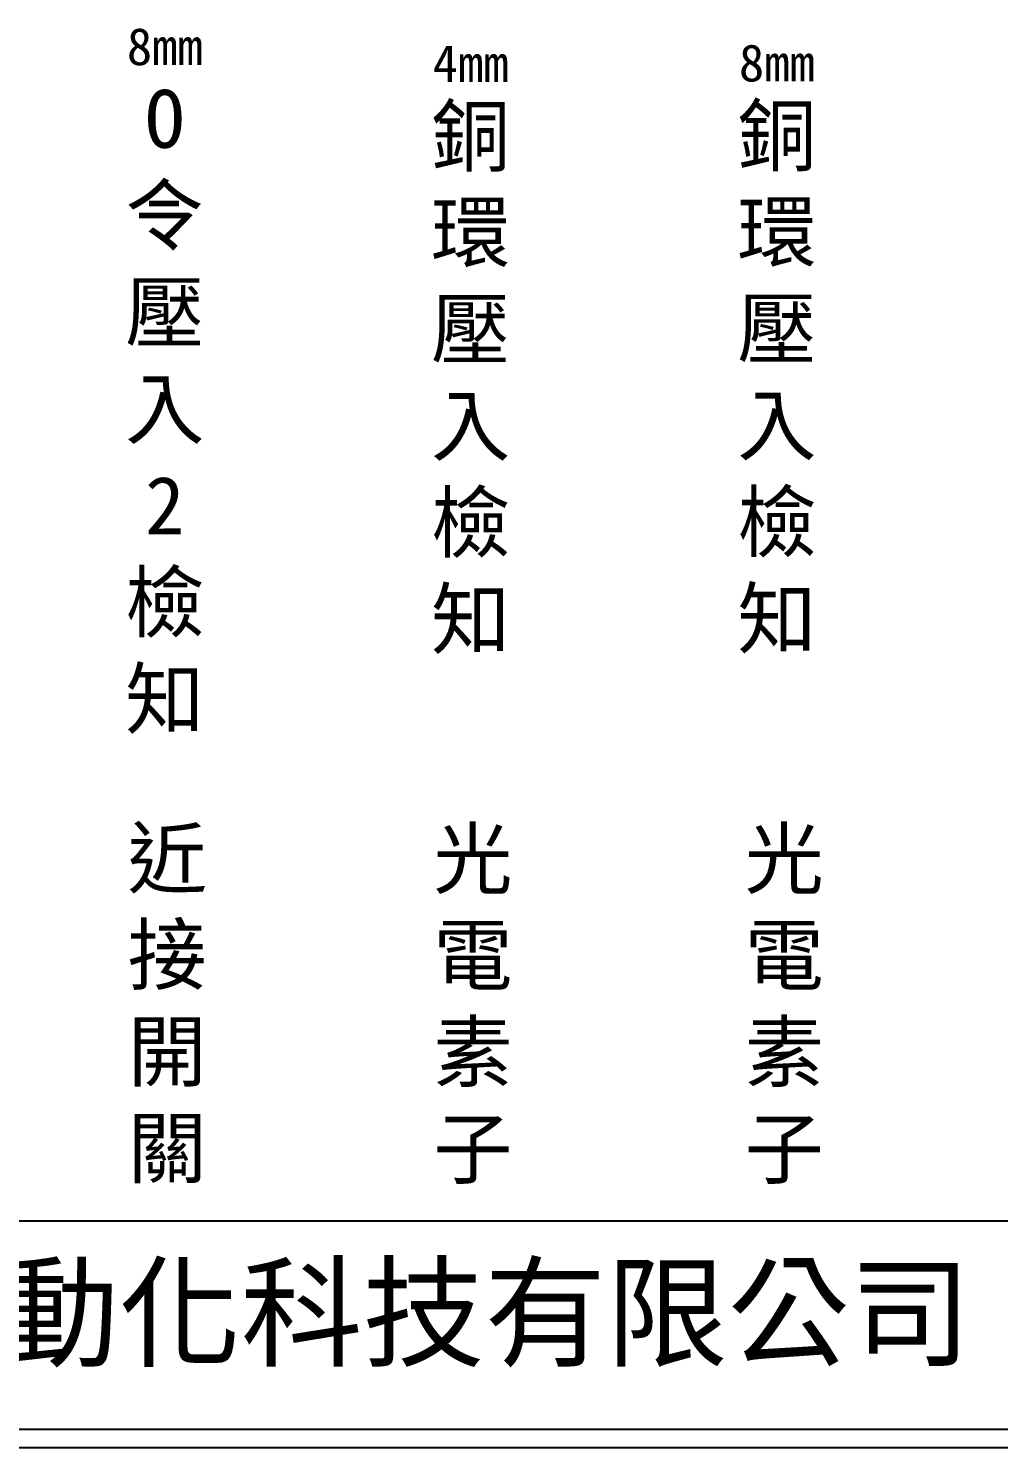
# Model space of a CAD drawing. Extents: x 275 to 562, y 265 to 469.
# Drawn here: x 340.1 to 405.4, y 264.9 to 360.4 of the extents above; entities that cross this region are included whole.
import ezdxf

# ---------------------------------------------------------------- set-up
doc = ezdxf.new("R2010")
doc.units = 0
doc.layers.add('圖框層', color=7, linetype='CONTINUOUS')
doc.layers.add('標尺寸層', color=3, linetype='CONTINUOUS')
doc.styles.add('CNS', font='romanc.shx', dxfattribs={"bigfont": 'chineset.shx'})
doc.styles.add('STSL', font='kaiu.ttf')

msp = doc.modelspace()

# ---------------------------------------------------------------- linework, layer by layer
at = {"layer": '圖框層', "color": 7}
for p, q in [((276.148, 280.195), (560.648, 280.195)), ((276.148, 266.195), (560.648, 266.195)), ((274.898, 264.945), (561.898, 264.945))]:
    msp.add_line(p, q, dxfattribs=at)

# ---------------------------------------------------------------- texts
at = {"layer": '圖框層', "color": 4, "style": 'STSL'}
msp.add_text('泓陞自動化科技有限公司', height=6, dxfattribs=at).set_placement((313.501, 271.022))
at = {"layer": '標尺寸層', "color": 7, "char_height": 3.9, "width": 4.96081, "attachment_point": 5, "style": 'CNS'}
for s, insert in [('{\\fDFKai-SB|b0|i0|c136|p65;\\H0.64103x;\\P8mm\\H1.56x;\\P\\H0.99999x;O\\P令壓入2檢知}', (349.305, 338.784)), ('{\\fDFKai-SB|b0|i0|c136|p65;\\H0.64103x;4mm\\H1.56x;\\P\\H0.99999x;銅環壓入檢知}', (369.866, 338.818)), ('{\\fDFKai-SB|b0|i0|c136|p65;\\H0.64103x;8mm\\H1.56x;\\P\\H0.99999x;銅環壓入檢知}', (390.46, 338.851)), ('{\\fDFKai-SB|b0|i0|c136|p65;近接開關}', (349.464, 294.632)), ('{\\fDFKai-SB|b0|i0|c136|p65;光電素子}', (370.026, 294.598)), ('{\\fDFKai-SB|b0|i0|c136|p65;光電素子}', (390.955, 294.598))]:
    msp.add_mtext(s, dxfattribs=dict(at, insert=insert))

doc.saveas('drawing.dxf')
